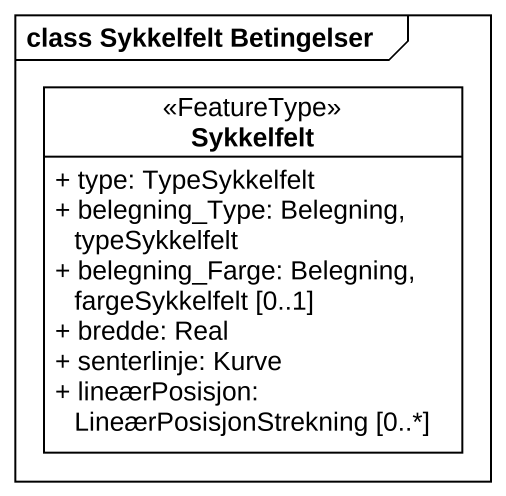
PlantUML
@startuml
mainframe class Sykkelfelt Betingelser
hide circle
hide empty members
skinparam classAttributeIconSize 0
class Sykkelfelt <<FeatureType>> {
  + type: TypeSykkelfelt
  + belegning_Type: Belegning, typeSykkelfelt
  + belegning_Farge: Belegning, fargeSykkelfelt [0..1]
  + bredde: Real
  + senterlinje: Kurve
  + lineærPosisjon: LineærPosisjonStrekning [0..*]
}
@enduml
